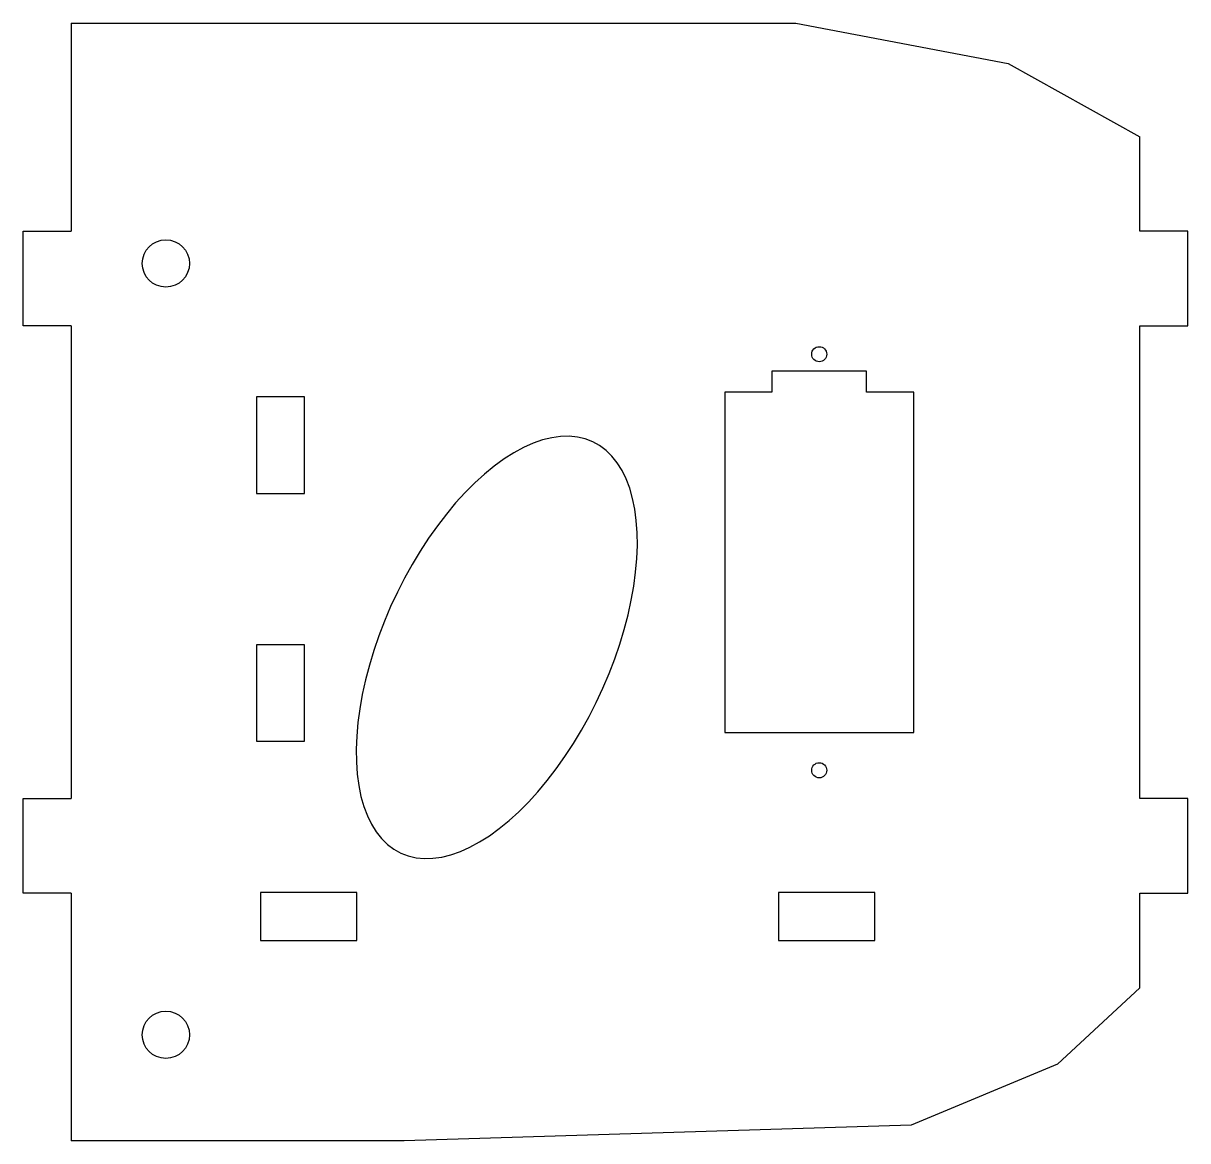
# Model space of a CAD drawing. Extents: x -1.54 to 1.54, y -1.53 to 1.43.
import ezdxf

# ---------------------------------------------------------------- set-up
doc = ezdxf.new("R2010")
doc.units = 0
doc.header["$MEASUREMENT"] = 0
doc.layers.get('0').update_dxf_attribs({"linetype": 'CONTINUOUS'})

msp = doc.modelspace()

# ---------------------------------------------------------------- linework, layer by layer
at = {"color": 7, "linetype": 'CONTINUOUS'}
for p, q in [((-1.4125, 1.425), (0.5034, 1.425)), ((-1.4125, 1.425), (-1.4125, 0.875)), ((0.5034, 1.425), (1.0648, 1.3186)), ((1.0648, 1.3186), (1.4125, 1.125)), ((1.4125, 0.875), (1.4125, 1.125)), ((-1.5395, 0.625), (-1.5395, 0.875)), ((-1.5395, 0.875), (-1.4125, 0.875)), ((1.5395, 0.875), (1.4125, 0.875)), ((1.5395, 0.625), (1.5395, 0.875)), ((-1.4125, 0.625), (-1.5395, 0.625)), ((-1.4125, 0.625), (-1.4125, -0.625)), ((1.4125, -0.625), (1.4125, 0.625)), ((1.4125, 0.625), (1.5395, 0.625)), ((0.6902, 0.505), (0.4402, 0.505)), ((0.4402, 0.505), (0.4402, 0.45)), ((0.6902, 0.45), (0.6902, 0.505)), ((-0.7955, 0.437), (-0.9225, 0.437)), ((-0.9225, 0.437), (-0.9225, 0.182)), ((-0.7955, 0.182), (-0.7955, 0.437)), ((0.3152, 0.45), (0.3152, -0.45)), ((0.4402, 0.45), (0.3152, 0.45)), ((0.8152, 0.45), (0.6902, 0.45)), ((0.8152, -0.45), (0.8152, 0.45)), ((-0.9225, 0.182), (-0.7955, 0.182)), ((-0.7955, -0.218), (-0.9225, -0.218)), ((-0.9225, -0.218), (-0.9225, -0.473)), ((-0.7955, -0.473), (-0.7955, -0.218)), ((0.3152, -0.45), (0.8152, -0.45)), ((-0.9225, -0.473), (-0.7955, -0.473)), ((-1.5395, -0.875), (-1.5395, -0.625)), ((-1.5395, -0.625), (-1.4125, -0.625)), ((1.5395, -0.625), (1.4125, -0.625)), ((1.5395, -0.875), (1.5395, -0.625)), ((-1.4125, -0.875), (-1.5395, -0.875)), ((-1.4125, -0.875), (-1.4125, -1.5294)), ((-0.6575, -0.873), (-0.9125, -0.873)), ((-0.9125, -0.873), (-0.9125, -1)), ((-0.6575, -1), (-0.6575, -0.873)), ((0.7125, -0.873), (0.4575, -0.873)), ((0.4575, -0.873), (0.4575, -1)), ((0.7125, -1), (0.7125, -0.873)), ((1.4125, -0.875), (1.5395, -0.875)), ((1.4125, -1.125), (1.4125, -0.875)), ((-0.9125, -1), (-0.6575, -1)), ((0.4575, -1), (0.7125, -1)), ((1.4125, -1.125), (1.1954, -1.3272)), ((1.1954, -1.3272), (0.8082, -1.4883)), ((0.8082, -1.4883), (-0.5324, -1.5294)), ((-0.5324, -1.5294), (-1.4125, -1.5294))]:
    msp.add_line(p, q, dxfattribs=at)
at = {"color": 7, "linetype": 'CONTINUOUS', "flags": 128}
msp.add_lwpolyline([(-0.5411, -0.7688), (-0.5215, -0.7763), (-0.5008, -0.7811), (-0.479, -0.7833), (-0.4563, -0.7827), (-0.4328, -0.7794), (-0.4086, -0.7733), (-0.3837, -0.7647), (-0.3585, -0.7533), (-0.3328, -0.7395), (-0.307, -0.7231), (-0.281, -0.7042), (-0.2551, -0.6831), (-0.2294, -0.6597), (-0.2039, -0.6342), (-0.1788, -0.6067), (-0.1543, -0.5773), (-0.1304, -0.5463), (-0.1073, -0.5136), (-0.085, -0.4796), (-0.0638, -0.4443), (-0.0436, -0.4079), (-0.0246, -0.3707), (-0.0069, -0.3327), (0.0094, -0.2942), (0.0243, -0.2554), (0.0377, -0.2165), (0.0494, -0.1775), (0.0596, -0.1388), (0.068, -0.1006), (0.0748, -0.0629), (0.0797, -0.026), (0.0829, 0.0099), (0.0842, 0.0446), (0.0838, 0.0781), (0.0815, 0.1101), (0.0775, 0.1404), (0.0716, 0.169), (0.064, 0.1956), (0.0547, 0.2202), (0.0438, 0.2426), (0.0312, 0.2628), (0.0171, 0.2805), (0.0014, 0.2958), (-0.0156, 0.3086), (-0.0339, 0.3188), (-0.0535, 0.3263), (-0.0742, 0.3311), (-0.096, 0.3333), (-0.1187, 0.3327), (-0.1422, 0.3294), (-0.1664, 0.3233), (-0.1913, 0.3147), (-0.2165, 0.3033), (-0.2422, 0.2895), (-0.268, 0.2731), (-0.294, 0.2542), (-0.3199, 0.2331), (-0.3456, 0.2097), (-0.3711, 0.1842), (-0.3962, 0.1567), (-0.4207, 0.1273), (-0.4446, 0.0963), (-0.4677, 0.0636), (-0.49, 0.0296), (-0.5112, -0.0057), (-0.5314, -0.0421), (-0.5504, -0.0793), (-0.5681, -0.1173), (-0.5844, -0.1558), (-0.5993, -0.1946), (-0.6127, -0.2335), (-0.6244, -0.2725), (-0.6346, -0.3112), (-0.643, -0.3494), (-0.6498, -0.3871), (-0.6547, -0.424), (-0.6579, -0.4599), (-0.6592, -0.4946), (-0.6588, -0.5281), (-0.6565, -0.5601), (-0.6525, -0.5904), (-0.6466, -0.619), (-0.639, -0.6456), (-0.6297, -0.6702), (-0.6188, -0.6926), (-0.6062, -0.7128), (-0.5921, -0.7305), (-0.5764, -0.7458), (-0.5594, -0.7586), (-0.5411, -0.7688)], dxfattribs=at)
at = {"color": 7, "linetype": 'CONTINUOUS'}
for centre, radius in [((-1.1625, 0.79), 0.0625), ((0.5652, 0.55), 0.02), ((0.5652, -0.55), 0.02), ((-1.1625, -1.2494), 0.0625)]:
    msp.add_circle(centre, radius, dxfattribs=at)

doc.saveas('drawing.dxf')
